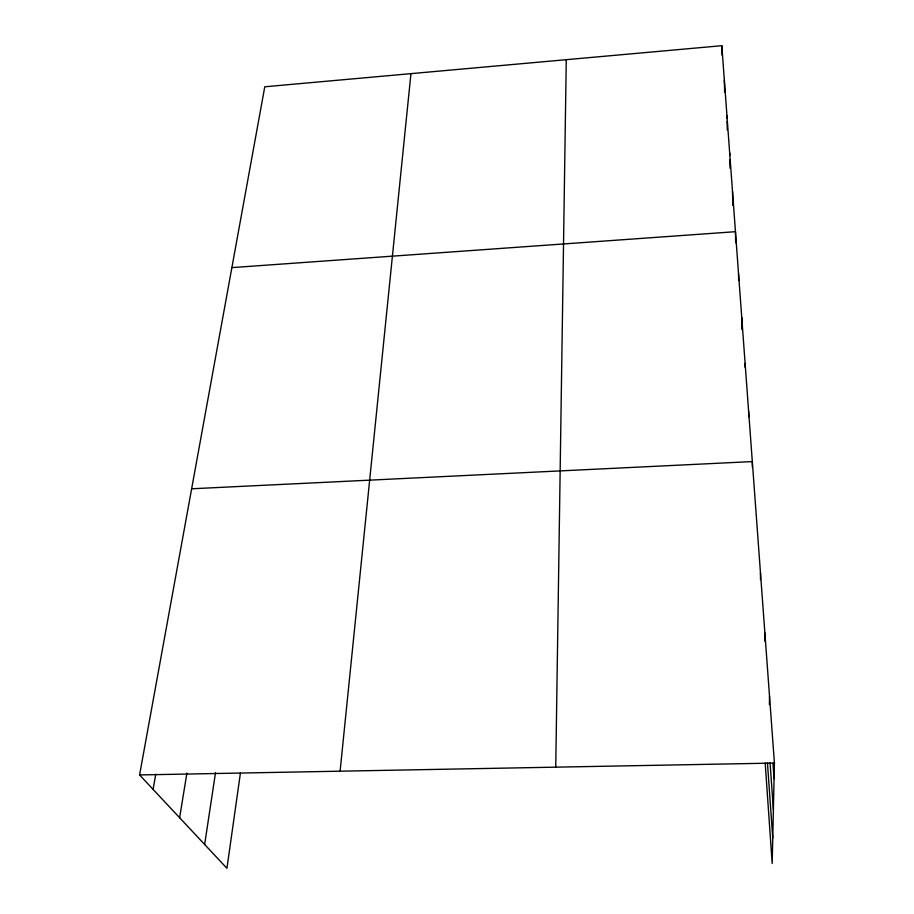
<?xml version="1.0" encoding="UTF-8"?>
<svg xmlns="http://www.w3.org/2000/svg" width="914" height="914" viewBox="0 0 914 914"><rect width="100%" height="100%" fill="white"/><g stroke="black" fill="none" stroke-linecap="round" stroke-linejoin="round"><path stroke-width="1.37" d="M760.471 579.556L760.482 572.929M764.824 641.16L764.881 632.979M769.405 704.66L769.519 696.274M555.746 767.154L566.269 59.684M240.405 773.187L226.935 868.3L139.579 774.935L264.774 86.784L721.82 45.7L774.421 763.076L772.181 863.513L765.189 763.007M340.099 771.188L410.946 73.646M204.645 844.467L215.555 772.444M179.624 817.733L186.913 773.038M153.095 789.376L155.757 774.215M231.87 267.619L735.462 231.688L735.679 242.736M191.643 488.784L752.313 461.581L752.359 467.283M139.579 774.935L774.421 763.076M772.958 763.361L774.067 778.739M770.056 762.79L773.393 809.358M767.44 762.79L772.753 838.058M721.82 45.7L722.083 55.217M724.334 79.998L724.653 92.165M726.95 115.655L727.018 118.512M727.087 121.368L727.304 129.925M729.669 152.764L729.738 155.597M729.829 159.836L730.035 168.325M732.502 191.403L732.811 205.399M738.535 273.697L738.661 280.507M741.757 317.558L741.94 329.611M745.116 363.395L745.173 367.599M748.635 411.357L748.692 416.83"/></g></svg>
